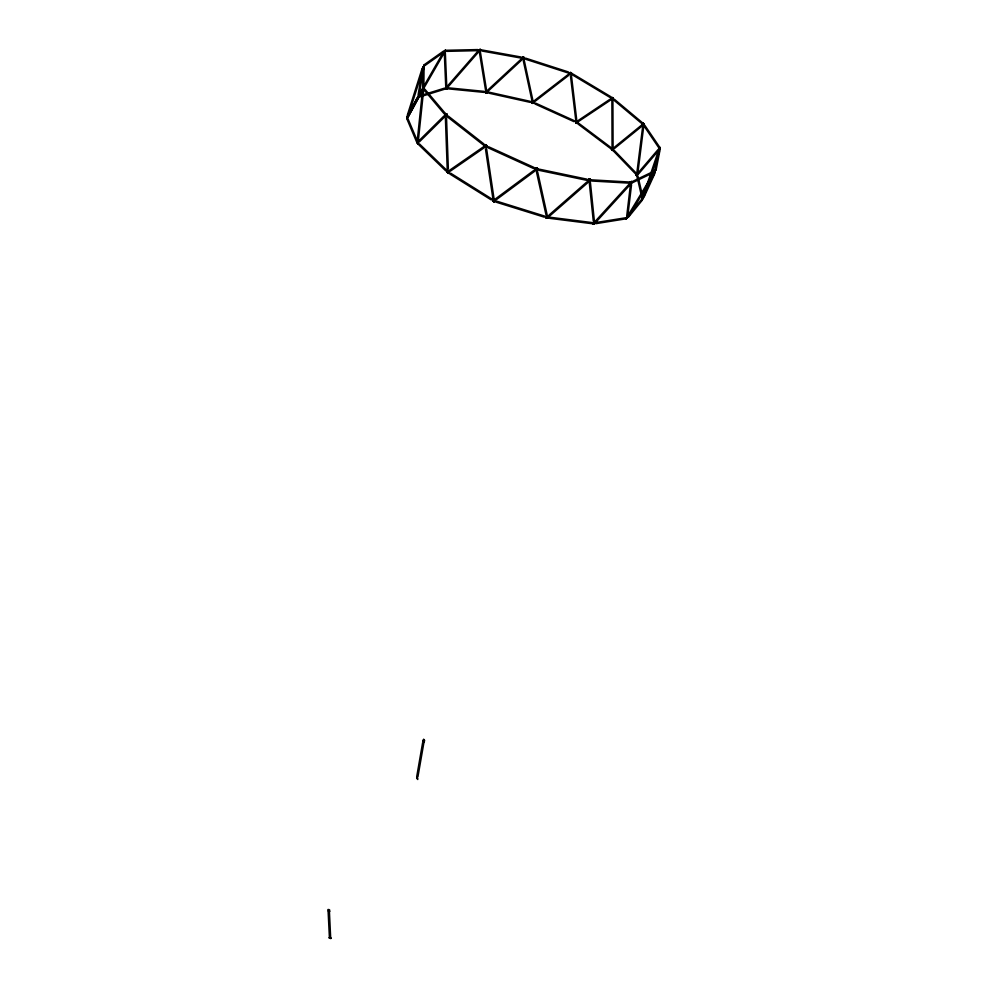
<?xml version="1.0" encoding="UTF-8"?>
<svg xmlns="http://www.w3.org/2000/svg" width="988" height="988" viewBox="0 0 988 988"><rect width="100%" height="100%" fill="white"/><g stroke="black" fill="none" stroke-linecap="round" stroke-linejoin="round"><path stroke-width="1.48" d="M594.492 223.584A1.284 0.655 -35.9 0 1 594.603 223.3L594.541 223.51A1.272 0.716 -35.5 0 1 593.356 224.004L593.208 222.51M659.218 148.089L659.675 147.249L659.082 149.645L659.786 147.261L659.564 149.25M593.01 223.14L592.961 223.362A1.272 0.692 -36.7 0 0 593.615 223.918L595.295 222.535L593.763 222.535A1.272 0.655 -35.9 0 0 592.961 223.683L594.529 223.807A1.334 0.679 -35.9 0 1 594.653 223.374L594.603 221.929L592.985 223.313A1.334 0.741 -33.1 0 1 592.664 223.683M418.48 97.837L419.023 96.33M659.366 147.459L659.749 148.361M659.725 148.546C658.934 149.435 659.972 146.829 659.268 149.052M423.864 86.956L424.05 67.036M422.741 86.981L422.95 67.061M407.439 116.633L407.377 118.758M407.562 116.794L407.241 118.313L407.266 117.473M445.427 50.857L444.81 51.709M487.368 92.909L487.269 91.699M418.208 143.062L418.109 141.469M418.344 143.803L417.492 143.47L418.455 143.186M329.646 911.442L329.671 909.936A1.433 0.865 13 0 0 327.93 909.565L327.88 911.171A1.494 0.902 13 0 1 328.559 911.097L328.794 911.01M522.319 58.625L522.294 57.786M407.142 118.844L407.513 116.51L407.254 118.733M445.514 51.104C446.057 47.992 443.167 56.588 445.353 50.203C446.761 50.759 443.34 50.697 445.588 50.339C443.476 52.117 444.711 51.512 444.341 51.154M524.208 58.329L523.776 57.341L523.751 58.885M577.313 122.413L577.041 123.549L575.596 121.993M447.329 115.016L445.847 113.892A1.321 0.939 -80.9 0 0 445.23 115.077L445.427 115.72A1.334 0.889 -81.4 0 1 445.44 116.152A1.334 0.889 -81.4 0 0 445.341 115.695M445.267 115.09L446.601 116.411L446.761 114.176L446.502 116.411A1.383 0.988 -81 0 1 446.638 115.732L446.897 115.398A1.334 0.951 -80.9 0 1 447.169 115.114M642.817 123.265L642.892 125.624M423.086 88.871C423.988 87.068 422.481 88.525 423.753 87.327M478.958 50.129L480.576 49.783L480.514 50.487M485.602 92.304L486.738 90.995M654.822 172.134L655.501 169.788L654.599 172.418L655.427 170.652L654.723 171.134M417.516 142.321L418.01 141.642M654.451 171.998L655.6 169.825L654.76 170.887M418.27 97.837C417.899 96.021 418.48 98.368 418.764 97.343M418.257 97.108L418.035 97.824M654.525 171.788L655.266 171.196M642.768 125.575L643.83 124.439M575.757 121.648C577.091 125.884 573.658 119.239 577.758 122.327L575.992 123.117M486.763 146.175L486.664 146.718A1.396 1.272 77.4 0 0 486.664 147.397A1.383 1.247 74.9 0 0 486.047 147.2M423.988 87.734L424.161 88.216M446.168 89.155L445.798 88.179A1.235 0.753 -66.2 0 0 445.81 87.722L447.626 87.524L445.897 88.969L447.28 88.994L446.86 86.821L445.909 88.932M533.051 101.344C529.321 103.567 537.88 103.456 532.001 101.505M446.86 114.806L446.909 114.67A1.321 0.889 -78.6 0 1 446.181 116.065L445.798 116.127A1.433 0.988 -82.6 0 0 445.366 116.399L445.539 114.126A1.383 0.926 -78.6 0 0 445.637 113.497L446.909 114.67M569.434 73.26C568.693 72.704 572.04 71.803 571.41 74.1M644.04 124.13A1.297 0.642 88.7 0 0 643.805 124.537L643.633 124.933A1.247 0.63 88.7 0 0 643.62 125.538M417.541 141.445C418.64 147.57 417.208 139.888 418.245 141.939M480.526 49.894L480.44 50.993L478.402 50.746L480.316 49.499L479.069 51.5M655.242 171.294C653.253 174.246 656.02 168.318 655.229 170.751M444.23 51.784L445.403 50.993M533.767 102.888L533.359 101.171L532.137 103.11L534.249 102.233L531.84 101.505L531.606 102.74M569.817 73.915L569.891 72.655M577.758 122.327C576.09 124.933 577.424 119.079 575.584 121.66M642.879 197.526L641.805 199.823L643.102 197.859M654.636 171.998C654.995 169.973 654.97 172.604 654.846 171.443M637.458 174.061L636.433 175.642L636.865 173.555A1.235 0.642 -68 0 1 636.556 174.061M654.908 171.196L655.081 170.393M659.157 149.04L659.194 149.682M642.78 124.093L642.694 124.624A1.247 0.692 88.8 0 0 642.336 124.29A1.284 0.704 86.5 0 0 642.682 123.908L643.534 123.401L642.496 124.056M407.426 117.621L407.291 118.251M418.097 97.565L419.159 96.33M424.099 87.66L423.667 86.919L423.642 88.068M418.455 96.355L418.603 97.046M444.328 52.327L445.255 51.487M642.842 198.032L642.126 199.539M642.311 199.329C644.608 194.401 640.94 201.28 642.459 199.131M522.319 58.403L524.233 58.971L524.134 58.255M659.737 148.077L659.428 147.002M478.822 50.82C481.23 50.363 480.613 50.746 478.563 50.61M613.425 149.287L611.918 148.052L611.992 150.25L613.548 149.386L612.313 148.361L611.362 149.176M612.486 150.275L613.128 148.101L611.646 149.163L612.832 150.633M659.144 149.188L659.786 147.323L659.206 149.435M417.331 139.938L422.432 91.007M418.43 140.061L423.543 91.118M643.781 124.599L643.694 125.328M626.688 216.236L630.443 184.472M422.988 88.834L422.815 89.624L422.975 89.006M627.763 216.446L631.554 184.67M611.708 99.566L613.375 98.318L611.362 97.911M636.939 172.11L642.62 126.884M637.976 172.221L643.645 126.995M447.28 171.48L447.379 171.27A1.309 0.84 68.8 0 0 447.366 170.862M445.662 88.932L445.786 87.833M577.276 122.426L577.078 121.104L575.547 121.993M446.625 88.982L447.218 87.685M445.588 50.474L445.292 51.24M637.482 173.913L637.606 174.666L636.754 173.493L636.519 175.679L637.668 173.48C635.062 173.913 637.618 176.519 636.358 175.518M655.143 171.257L655.464 169.899M522.282 58.131L522.393 57.316M423.741 87.08L423.976 87.858M446.724 115.547L446.823 115.127A1.321 0.889 -81.3 0 0 446.465 113.904L446.465 113.904A1.321 0.889 -81.3 0 1 446.848 115.287L445.329 116.362M479.019 49.746L478.637 50.536M418.072 95.12L422.691 67.468M419.357 93.885L423.766 67.69M416.726 776.543L422.629 742.63M417.936 776.79L423.864 742.877M611.967 148.262L611.856 150.015L612.968 150.053M659.589 149.114L659.786 148.496M659.354 148.645L659.416 149.559L659.379 148.101M612.795 150.411L612.177 150.275M655.032 169.8L659.058 149.361M656.106 170.035L660.108 149.583M637.569 173.95L637.112 173.703A1.247 0.618 -69.3 0 1 636.89 173.48M418.27 143.606L417.961 141.593M486.961 92.823L486.825 90.797C483.997 91.513 486.232 94.366 487.282 92.18M423.667 89.365L424.26 88.253L423.593 88.883M589.12 181.533A1.334 1.05 -49.4 0 1 589.466 181.261L590.058 180.989A1.321 1.087 -50 0 0 590.466 179.693L588.453 179.223A1.383 1.149 -50 0 1 588.539 179.878L588.428 180.248M612.918 98.158L611.77 97.442L611.683 99.257M611.733 149.213L611.918 148.496M445.81 88.562L446.996 87.203M522.356 57.143L524.146 57.724L524.159 58.724M627.108 217.175L627.825 217.039L625.688 218.719M642.743 198.674L642.842 197.563L642.706 198.193M423.654 87.29L422.827 89.661L423.901 88.253M423.519 89.513C423.111 84.523 422.691 93.341 424.087 87.512M547.945 217.805L548.241 217.335A1.334 1 -12.7 0 1 548.748 217.002L546.735 216.458A1.284 0.963 -12.6 0 0 546.08 217.619L548.081 218.187A1.334 1 -12.7 0 1 548.093 217.693L547.648 215.964M631.764 181.928L630.406 181.878A1.359 0.741 -61.9 0 1 630.381 182.422L630.542 182.335A1.297 0.642 -61.2 0 1 631.431 181.582L631.431 181.533A1.297 0.642 -61.2 0 0 630.381 182.41L630.183 182.755A1.309 0.716 -61.9 0 1 629.85 183.311L631.344 183.2M423.099 88.71L423.049 88.13M637.099 175.395L637.581 173.456M626.478 218.113C625.256 219.756 627.948 216.434 626.54 218.558M627.182 217.903L627.676 217.199M547.105 216.286L546.71 216.372A1.346 1.05 -10.2 0 1 546.055 216.384A1.334 1.037 -7.1 0 1 546.08 216.928L545.956 217.224A1.334 1.037 -7.1 0 1 545.697 217.533M546.08 216.928L545.956 217.15A1.334 1.037 -7.1 0 1 545.524 217.545L547.735 217.928A1.284 0.988 -7.2 0 0 548.142 216.94L548.093 216.78A1.284 0.988 -7.2 0 1 547.611 218.002L547.611 217.965M626.725 218.41C627.158 215.298 628.837 217.854 626.503 217.607M447.07 171.912A1.309 0.84 68.8 0 0 447.231 171.64L447.366 171.443M613.091 149.62L612.745 150.139M636.791 173.715L636.371 174.37A1.235 0.642 -68 0 1 636 174.753L636.766 175.679M407.365 115.04L422.135 68.419M408.402 115.386L423.173 68.777M535.471 168.022A1.321 1.297 -8.7 0 1 535.434 168.454L535.274 168.862A1.321 1.297 -8.7 0 1 534.99 169.158M642.064 199.267L643.274 197.538L642.237 199.44M642.274 198.847L641.941 199.798M643.065 196.106L658.416 150.781M644.077 196.427L659.441 151.102M485.565 92.045L485.231 92.613L486.763 92.983M423.642 741.692A1.507 0.827 71.3 0 1 423.963 742.359L424.642 740.605A1.433 0.79 71.4 0 0 423.63 739.395L422.926 741.124A1.507 0.827 71.3 0 1 423.383 741.37L423.605 741.482M423.63 739.395L423.025 741.086A1.556 0.852 71.3 0 1 423.494 741.358M444.514 50.857L445.576 50.24M523.887 57.465L522.331 57.922M537.892 168.825A1.321 1.284 -24.3 0 0 537.645 169.183L537.534 169.603A1.371 1.321 -24.3 0 0 537.62 170.245L535.41 169.541M613.017 99.553C608.67 98.133 614.462 96.268 612.968 99.257M484.812 145.372L484.935 145.187A1.346 1.198 82.1 0 0 485.022 144.742M449.021 172.53L448.848 172.875A1.359 0.926 64.9 0 0 448.873 173.48L447.292 172.085M644.028 124.204L642.83 123.5L642.805 125.624A1.247 0.655 89.7 0 1 643.102 125.365L643.497 125.476M446.761 114.176L446.737 114.188A1.321 0.914 -82.5 0 0 445.613 114.139L445.329 114.509A1.334 0.889 -78.6 0 1 445.143 114.818M642.855 197.23L651.006 179.297M652.265 176.543L653.525 173.777M643.818 197.662L655.143 172.851M643.707 124.92L642.348 124.204L643.398 123.278L643.596 125.587A1.247 0.655 89.7 0 0 643.312 125.353M424.025 65.813L423.185 67.332L424.42 64.912L423.074 67.308L424.519 64.961M423.988 65.504L423.049 67.345M524.196 58.267C525.604 56.724 520.194 57.143 522.776 59.342L524.208 58.082M577.116 122.969L577.017 120.956M445.996 87.858L445.81 88.525M536.682 170.183L536.496 170.282A1.371 1.321 -14.5 0 0 535.953 170.665L535.595 168.417A1.309 1.26 -14.7 0 1 536.953 168.133L537.546 170.319M626.503 217.854L627.294 217.125M423.753 66.32L424.099 65.541M423.259 67.184L423.519 66.307M495.025 200.947L494.877 201.317A1.346 1.087 29.3 0 0 494.951 201.873L492.913 200.86M593.059 223.214L593.084 222.992A1.284 0.716 -33.1 0 0 593.146 222.708M531.606 102.715L533.31 103.37L533.051 101.369M487.455 92.205C485.837 88.488 484.836 96.009 487.788 91.699M571.472 73.816L571.953 73.285L570.2 72.457M643.756 124.476L643.089 123.29M486.763 146.508L486.849 146.335A1.346 1.223 77.4 0 1 487.133 146.014A1.346 1.223 77.4 0 0 486.849 146.335M424.074 65.492L423.148 67.394M417.257 142.852L417.554 143.346M418.43 97.775L418.06 98.047M535.373 168.652L535.286 168.825A1.371 1.346 -8.7 0 1 534.78 169.356A1.371 1.321 -5.3 0 1 535.41 169.701L535.669 170.01A1.321 1.284 -5.3 0 1 535.829 170.368M408.13 117.004L418.233 98.096M407.142 116.535L417.282 97.627M407.365 116.152L421.925 89.5M408.34 116.646L422.926 90.007M535.471 169.701L535.459 169.652A1.309 1.272 -24 0 1 535.916 168.108L538.065 168.701M419.986 92.847L442.92 52.969M443.822 53.525L419.949 95.009M546.858 218.113L548.711 216.878A1.346 1.037 -13.3 0 1 548.142 216.755L547.895 216.458M445.403 114.522L445.588 114.176A1.334 0.889 -78.6 0 0 445.699 113.743M627.998 215.421L653.401 173.271M628.936 215.977L654.34 173.839M626.318 217.965L627.182 217.237M447.762 172.851L447.366 170.603M417.307 777.939L416.788 776.963L416.837 778.458M570.903 74.335L571.657 73.52M417.331 142.902L418.109 143.902L417.529 143.223M630.64 182.076L632.061 181.631M486.108 147.089L485.96 147.15A1.334 1.186 82.1 0 0 486.763 145.73L484.96 144.52A1.396 1.235 82.1 0 1 484.886 145.187L485.096 147.508A1.383 1.247 74.9 0 1 485.627 147.212L486.047 147.187A1.346 1.21 74.9 0 1 486.442 147.311M613.017 98.133L611.51 97.256M484.441 145.816A1.346 1.198 82.1 0 0 484.75 145.532L484.849 145.372M446.243 87.549L446.168 87.512A1.272 0.778 -63.8 0 1 445.736 87.648L447.058 87.302M447.354 172.233L447.391 172.196A1.297 0.877 64.9 0 1 447.799 170.961L448.107 170.899M423.84 66.171L423.197 66.925M329.757 938.328L329.547 937.649M546.611 218.089L546.475 217.978A1.284 1 -10.2 0 0 548.031 217.644L548.056 217.656M626.392 218.212L625.774 218.644M418.208 141.457L417.356 142.667M417.813 143.927L418.418 142.754M523.788 58.737L521.788 58.292L523.825 57.353M448.75 171.776L448.824 171.739A1.297 0.84 68.8 0 1 448.54 173.073L448.589 173.036A1.297 0.84 68.8 0 0 448.787 171.912L447.231 170.677A1.359 0.877 68.8 0 1 447.305 171.307M627.219 217.595L626.454 218.496M480.736 50.067C480.353 47.399 477.513 52.228 479.773 51.067M446.094 87.623L446.403 87.45A1.235 0.753 -63.8 0 0 446.872 86.87M589.515 181.298A1.371 1.087 -49.4 0 0 589.021 181.755L588.762 179.73M594.751 223.226L594.801 223.004A1.284 0.655 -35.9 0 1 595.282 222.596M448.564 170.726L447.317 171.653A1.309 0.84 68.8 0 1 447.144 171.875L448.49 170.751L448.688 172.925M628.282 217.422L642.336 200.144M627.405 216.767L641.484 199.514M536.694 170.22L536.867 170.121A1.309 1.284 -9.4 0 0 537.497 168.664L535.434 167.799A1.371 1.346 -8.7 0 1 535.434 168.491M637.853 173.159L658.193 149.398M638.668 173.814L658.057 151.201M447.688 85.795L477.414 51.722M448.441 86.512L478.18 52.438M643.188 197.637L642.435 198.44M493.271 199.848L495.433 200.601L493.704 201.614M479.76 49.524L479.155 49.77L481.045 49.77M595.603 220.88L628.85 184.46M596.431 221.633L629.665 185.225M627.059 217.36L626.688 218.076M522.578 57.465L524.653 57.786M626.874 218.187L626.022 218.62L627.627 216.767L627.17 217.854M588.934 181.706L590.429 180.532A1.383 1.087 -52.8 0 0 590.478 181.137L588.564 180.853A1.371 1.124 -47.9 0 0 588.021 180.816L589.7 179.186M625.774 218.793L626.787 218.348M446.872 88.858L445.489 89.068A1.284 0.778 -66.2 0 0 445.736 88.574L445.847 88.957M418.653 141.025L443.995 115.929M419.357 141.902L444.724 116.843M492.382 200.7L494.383 201.589A1.284 1.025 36.5 0 0 494.827 200.379L494.593 199.947A1.346 1.112 31.8 0 1 494.371 199.613M588.959 179.458L590.947 179.618M612.054 97.38L611.77 99.615L612.881 99.541M631.085 183.422L630.962 183.546A1.309 0.642 -61.2 0 0 630.616 183.83M487.899 89.97L520.948 59.305M488.578 90.748L521.627 60.095M444.983 50.536L443.958 51.932L445.403 51.512M478.39 50.808L480.106 49.474M485.034 145.15L484.91 145.248A1.334 1.198 75.1 0 1 486.454 145.162L486.59 147.447M548.933 215.137L587.033 181.817M549.686 216.002L587.786 182.694M494.667 201.453L494.358 199.366M593.047 223.399L594.727 222.004A1.334 0.753 -35.5 0 1 594.134 222.386L593.726 222.461M593.541 223.967L595.356 222.609A1.334 0.716 -36.8 0 1 594.912 222.547L593.133 222.572A1.334 0.741 -33.1 0 1 593.133 223.078M613.82 147.718L641.508 125.18M637.581 174.888L637.458 173.555M614.45 148.521L642.151 125.995M536.682 168.046L534.817 169.405L536.867 170.146A1.321 1.272 -14.5 0 1 537.324 170.208M537.571 169.072L535.854 170.628A1.371 1.321 -5.3 0 0 535.694 170.035M611.263 98.059L612.535 99.294M521.8 58.378L523.319 57.193M534.471 100.541L568.384 74.335M535.051 101.369L568.965 75.174M446.415 113.855L444.909 114.929A1.383 0.926 -81.4 0 1 445.242 115.337L445.304 115.238A1.321 0.939 -80.9 0 1 446.02 113.842L447.243 115.003M631.221 183.323L630.875 183.496A1.346 0.667 -61.2 0 0 630.579 184.064L630.381 182.41M495.618 198.773L533.878 170.368M496.285 199.712L534.557 171.332M594.331 223.683L594.307 223.646A1.272 0.716 -33.2 0 0 594.912 222.708L594.702 222.325M447.922 173.011L449.342 172.122M571.101 74.125L569.187 73.47L570.064 72.581M424.889 65.603L444.02 52.043M546.043 217.385L547.735 215.989A1.346 1.037 -13.3 0 0 547.895 216.52M424.272 64.677L443.427 51.141M418.332 143.939L417.381 143.087L418.344 144.05M593.677 222.658L593.763 222.535A1.334 0.753 -35.5 0 1 593.22 222.596M449.478 170.331L483.231 146.977M450.182 171.245L483.947 147.916M494.395 199.378L492.827 200.613L494.358 199.44L494.766 201.379A1.284 1.05 35.5 0 1 493.321 201.354L493.432 201.453M578.116 120.561L610.214 99.096M578.598 121.438L610.72 99.998M487.306 145.891L485.231 144.989A1.334 1.21 77.4 0 0 484.738 146.261L484.96 146.78A1.346 1.198 77.9 0 1 485.059 147.212M444.909 114.892L446.243 115.991M447.774 170.961L449.355 172.208M632.777 182.57L654.34 172.208M593.899 222.399L594.072 222.312A1.284 0.729 -35.5 0 0 594.43 222.078M632.283 181.557L653.858 171.22M493.839 201.663L493.877 201.638A1.284 1.062 31.8 0 1 492.839 200.428L492.926 199.996A1.297 1.037 36.6 0 0 492.913 199.625M570.632 72.47L571.286 72.84M536.546 167.972L536.546 168.009A1.309 1.272 -6 0 1 537.583 169.195L537.583 169.244M419.702 95.811L444.748 88.08M419.974 96.861L445.02 89.105M532.409 103.345L533.149 103.357M570.978 72.63L571.472 74.471L569.372 73.569M631.851 181.78A1.309 0.642 -63.5 0 0 631.678 182.175L631.665 182.595A1.346 0.667 -63.5 0 0 631.678 183.101L630.295 183.398A1.297 0.642 -63.5 0 1 630.677 181.928L631.962 181.594M637.47 174.419L636.828 173.518M595.776 222.547L625.33 217.829M595.85 223.671L625.392 218.928M423.012 88.673L423.617 89.575M407.352 116.893L407.513 117.831M445.86 87.648L446.329 89.204M493.642 199.687L493.864 199.613A1.297 1.062 35.6 0 0 494.21 199.477M612.474 150.337L611.214 149.262M416.8 778.26L416.689 777.025M447.095 88.389L446.798 86.833M448.021 173.073L448.095 173.048A1.297 0.889 67.6 0 1 447.317 171.653L447.28 171.64M330.931 938.477L330.375 938.439M330.832 937.81L330.807 938.477M330.807 937.933L329.288 937.711M444.995 114.917L446.181 116.065A1.334 0.926 -82.6 0 1 446.453 116.3M630.319 181.829L631.752 181.829A1.297 0.704 -61.9 0 1 631.184 183.262L629.924 183.36L631.171 181.619A1.297 0.679 -60.6 0 1 631.764 182.261L630.443 184.027A1.309 0.679 -60.6 0 0 630.455 183.632L630.221 183.422M446.625 51.376L477.846 50.647M446.527 50.277L477.76 49.573M592.467 223.708L594.171 223.683A1.272 0.716 -33.2 0 0 594.85 222.547M592.516 223.794L594.22 223.77M448.811 172.814L448.836 172.814A1.297 0.877 69.8 0 1 447.7 172.739L447.7 172.739M588.626 179.841L588.663 179.841A1.321 1.05 -49.5 0 1 590.046 179.198L590.454 181.162M589.033 179.334L589.083 179.371A1.321 1.05 -52.7 0 0 588.564 180.853L588.589 180.903A1.334 1.074 -47.9 0 0 588.231 180.841M446.168 87.512L447.638 87.599M330.449 937.933L329.659 937.81M591.886 179.865L629.208 182.002M591.738 181.026L629.047 183.138M493.679 199.638L493.457 199.675A1.346 1.099 35.6 0 1 493.012 199.564M448.478 87.833L484.392 91.39M448.379 88.883L484.281 92.415M593.269 223.955L593.208 223.918A1.272 0.716 -35.5 0 0 594.591 223.337L594.653 223.412M549.612 218.348L591.59 223.646M549.711 217.199L591.689 222.51M587.971 180.742L589.947 181.088M485.54 91.328L487.516 91.649M485.639 92.749L487.393 93.057L485.763 92.835M481.996 49.956L521.047 56.995M481.786 51.005L520.837 58.033M448.305 170.813A1.309 0.877 69.8 0 1 448.033 170.924L447.749 170.912A1.309 0.877 69.8 0 1 447.292 170.64M548.105 216.829L546.006 216.347L546.475 218.052M575.695 121.018L575.881 123.031L575.658 121.03L577.424 122.006M328.769 911.109L329.016 911.06A1.494 0.902 13 0 1 329.671 911.442M539.349 169.183L587.033 179.174M539.102 170.356L586.786 180.322M522.368 58.551L524.233 58.91M488.887 92.131L530.568 101.406M488.677 93.144L530.358 102.406M496.717 201.157L544.586 216.063M496.371 202.256L544.227 217.15M525.814 58.206L568.384 71.939M525.505 59.218L568.063 72.939M329.313 937.575L329.325 938.328M521.985 58.416L522.677 59.181M535.434 167.837L537.534 168.812M532.297 103.332L531.902 101.443L532.421 103.382M494.988 201.811L492.975 200.947A1.284 1.037 29.4 0 1 493.407 199.724M535.348 103.011L574.411 120.721M534.928 103.95L573.991 121.66M488.529 146.718L534.014 167.429M488.06 147.805L533.532 168.516M589.527 179.149L589.577 179.174A1.321 1.074 -48 0 1 590.54 180.1A1.334 1.05 -52.8 0 1 590.738 179.742M486.701 147.373L484.738 146.409A1.346 1.198 77.9 0 0 484.441 146.125M417.763 778.174L417.739 779.52M573.052 74.051L610.498 96.503M572.546 74.965L609.966 97.417M450.553 173.122L491.715 198.872M449.935 174.086L491.098 199.835M486.01 147.138L484.206 145.928A1.396 1.235 82.1 0 0 484.75 145.532M446.947 172.011L448.54 173.073M578.647 123.204L611.004 147.545M578.042 124.043L610.386 148.385M588.515 180.928L588.811 181.212A1.334 1.074 -47.9 0 1 588.959 181.545M487.294 91.551L486.862 90.797M448.219 116.004L483.885 143.927M447.552 116.967L483.206 144.89M447.342 172.159L448.947 173.443M592.985 223.733L593.01 223.757A1.272 0.655 -35.9 0 1 593.702 222.695M614.314 99.171L642.114 122.438M613.709 100.035L641.496 123.302M419.542 143.976L446.662 170.146M418.764 144.791L445.872 170.973M643.719 125.538L642.583 124.439M535.545 169.837L535.41 169.701A1.321 1.284 -5.3 0 0 535.039 169.442M614.153 150.275L636.186 173.073M613.474 151.053L635.482 173.863M642.731 122.944L643.731 124.303M546.994 218.089L547.031 218.138A1.284 0.988 -13.2 0 1 546.018 217.199L546.031 217.274M424.865 89.167L445.119 113.126M423.988 89.871L444.217 113.855M417.356 779.026L416.936 778.396M417.418 141.494L418.208 142.914M494.679 200.169L494.556 200.008A1.297 1.074 31.8 0 1 494.395 199.638M417.64 141.766L418.504 142.964M644.707 125.143L659.379 146.718M643.867 125.797L658.514 147.385M448.898 171.702L448.626 171.393A1.359 0.926 67.6 0 1 448.49 170.936M484.824 146.595L484.91 146.792A1.396 1.235 77.9 0 1 485.022 147.496L486.775 146.323A1.334 1.186 78 0 0 485.985 144.878L484.206 146.026A1.396 1.235 77.9 0 1 484.713 146.434L484.738 146.409A1.334 1.21 77.4 0 1 485.392 144.903M408.056 118.906L416.936 139.901M407.081 119.375L416.528 141.79M445.378 115.522L445.316 115.349A1.334 0.889 -81.4 0 0 445.119 115.053M494.827 200.564L492.827 199.477A1.346 1.074 36.6 0 1 492.889 200.045M590.441 179.668L590.404 179.52A1.321 1.087 -50 0 1 589.91 181.039L589.91 181.088A1.334 1.05 -49.4 0 1 590.207 181.076M570.051 74.261L571.509 73.273M637.915 175.913L642.916 197.427M636.902 176.185L641.879 197.699M492.889 199.403L493.284 201.416M537.608 171.665L547.154 214.853M536.459 171.912L546.043 215.088M524.22 60.194L532.828 100.023M523.22 60.416L531.853 100.245M445.786 87.611L446.082 89.167M570.076 74.359L569.804 72.729M571.113 72.692L571.447 74.52M479.415 52.401L485.528 90.093M480.427 52.179L486.516 89.883M448.762 172.851L448.416 170.702A1.359 0.914 69.8 0 1 448.033 170.924M486.615 148.805L493.938 197.958M485.479 149.015L492.814 198.168M571.472 75.718L576.708 119.684M570.459 75.854L575.708 119.807M590.429 182.57L594.406 221.201M589.28 182.632L593.294 221.25M631.431 181.533L631.628 183.175M642.768 125.365L642.719 124.982A1.247 0.692 88.8 0 1 642.768 125.612M328.152 912.122L329.387 937.18M329.436 911.998L330.634 937.056M445.353 52.833L446.761 86.265M444.291 52.858L445.724 86.289M446.539 117.868L448.354 169.195M445.39 117.905L447.218 169.232M611.893 100.937L612.066 146.792M612.918 100.9L613.079 146.755M446.094 116.139A1.334 0.926 -82.6 0 1 446.378 116.288M445.576 116.275A1.334 0.926 -82.6 0 1 445.884 116.139M495.396 200.626A1.346 1.112 31.8 0 1 494.815 200.292M449.268 172.159A1.359 0.926 67.6 0 1 448.824 171.727M448.947 172.542A1.359 0.926 64.9 0 1 449.293 172.221M492.814 200.292A1.297 1.037 36.6 0 1 492.58 200.552M446.613 116.176A1.334 0.951 -80.9 0 1 446.724 115.744M486.664 147.15A1.346 1.223 77.4 0 1 486.701 146.706M592.911 223.288A1.284 0.716 -33.1 0 1 592.639 223.572M630.258 182.805A1.309 0.716 -61.9 0 1 630.048 183.188M630.344 182.002A1.309 0.716 -61.9 0 1 630.295 182.385M590.379 180.89A1.334 1.05 -52.8 0 1 590.379 180.495M631.95 181.792A1.346 0.667 -63.5 0 0 631.764 182.2L631.579 182.545A1.309 0.642 -63.5 0 0 631.567 182.904M495 200.996A1.346 1.087 29.3 0 1 495.247 200.725M446.823 114.793A1.321 0.889 -78.6 0 1 446.206 115.991M631.134 183.274A1.309 0.642 -61.2 0 1 631.53 183.138M594.751 222.386A1.334 0.716 -36.8 0 1 594.69 222.139M537.657 169.183A1.371 1.321 -24.3 0 1 538.077 168.664M537.546 169.998A1.321 1.284 -24.3 0 1 537.521 169.566M588.502 179.421A1.334 1.099 -50 0 1 588.502 179.828M588.379 180.211A1.334 1.099 -50 0 1 588.132 180.582M547.648 216.039A1.346 1.05 -10.2 0 1 547.105 216.372M536.114 170.467A1.321 1.272 -14.5 0 1 536.484 170.245M535.496 168.503A1.309 1.26 -14.7 0 1 537.089 168.158M485.306 147.36A1.346 1.21 74.9 0 1 485.676 147.2M494.321 199.428A1.346 1.099 35.6 0 1 493.827 199.675M493.494 199.625A1.297 1.062 35.6 0 1 493.086 199.514M594.875 223.066A1.334 0.679 -35.9 0 1 595.184 222.769M641.953 199.576L642.743 198.712L641.854 199.576M630.381 183.435L630.319 183.323A1.346 0.704 -60.6 0 0 629.924 183.447A1.309 0.679 -60.6 0 1 630.295 183.472"/></g></svg>
